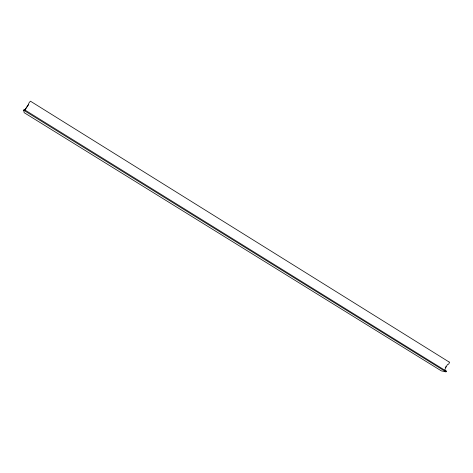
<?xml version="1.0" encoding="UTF-8"?>
<svg xmlns="http://www.w3.org/2000/svg" width="473" height="473" viewBox="0 0 473 473"><rect width="100%" height="100%" fill="white"/><g stroke="black" fill="none" stroke-linecap="round" stroke-linejoin="round"><path stroke-width="0.71" d="M25.104 109.978L25.471 109.334A25.022 4.044 -58.1 0 1 25.725 108.938M24.076 109.582L23.65 110.227L24.164 112.675L441.35 370.885L445.962 371.849L446.27 371.234M28.611 104.616L28.546 104.704A25.022 4.044 -58.1 0 0 28.285 105.077M449.149 362.04L30.408 101.163L29.03 102.86L28.481 104.344A26.795 4.635 -58.2 0 1 25.4 108.985L24.844 109.606L24.141 109.523L446.264 371.139L445.034 370.087A1.058 0.508 -58.3 0 1 445.075 369.236A23.733 11.778 -58 0 1 447.316 364.801A0.845 0.408 -58.1 0 1 447.754 364.376L448.635 364.175L449.161 363.205A1.289 0.621 -58 0 0 449.072 362.016M23.65 110.227L445.962 371.849M25.98 108.542A25.022 4.044 -58.1 0 1 26.742 107.365M27.002 106.981A25.022 4.044 -58.1 0 1 28.031 105.449M445.98 366.161A22.332 10.43 -58.4 0 1 445.803 366.534M445.424 367.273A22.332 10.43 -58.4 0 1 445.235 367.639"/></g></svg>
